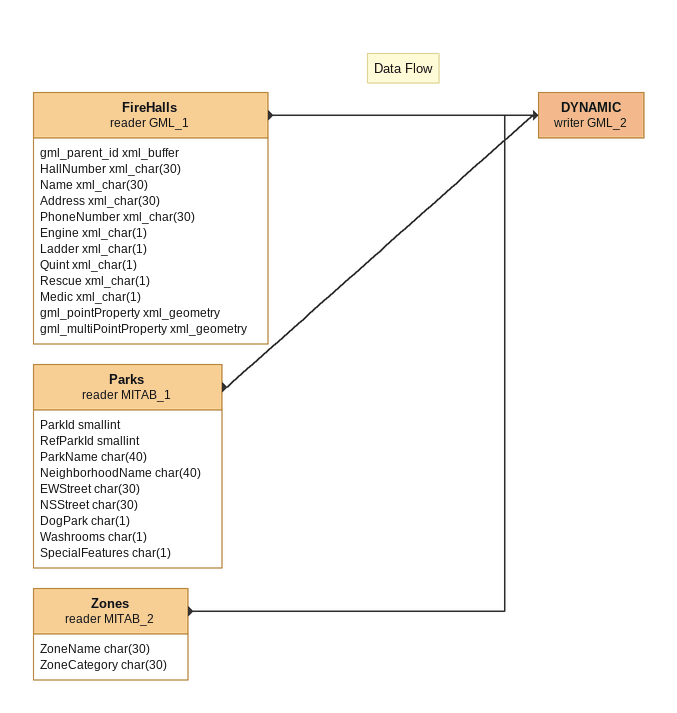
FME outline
FireHalls (reader GML_1)
    attributes: gml_parent_id xml_buffer, HallNumber xml_char(30), Name xml_char(30), Address xml_char(30), PhoneNumber xml_char(30), Engine xml_char(1), Ladder xml_char(1), Quint xml_char(1), Rescue xml_char(1), Medic xml_char(1), gml_pointProperty xml_geometry, gml_multiPointProperty xml_geometry
    -> DYNAMIC (writer GML_2)
Parks (reader MITAB_1)
    attributes: ParkId smallint, RefParkId smallint, ParkName char(40), NeighborhoodName char(40), EWStreet char(30), NSStreet char(30), DogPark char(1), Washrooms char(1), SpecialFeatures char(1)
    -> DYNAMIC (writer GML_2)
Zones (reader MITAB_2)
    attributes: ZoneName char(30), ZoneCategory char(30)
    -> DYNAMIC (writer GML_2)
Note: Data Flow
DYNAMIC (writer GML_2)
